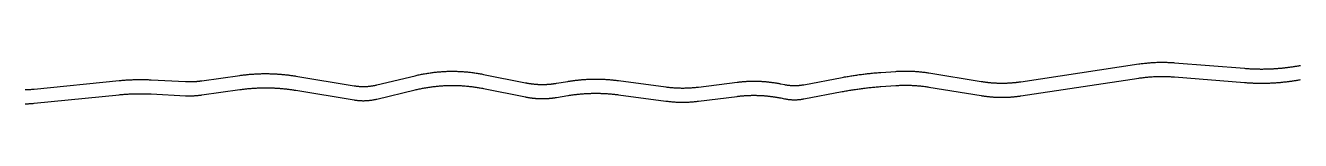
# Model space of a CAD drawing. Header units: millimetres. Extents: x 6583477 to 6601500, y 5540786 to 5543830.
# Drawn here: x 6592489 to 6601500, y 5542092 to 5542385 of the extents above; entities that cross this region are included whole.
import ezdxf

# ---------------------------------------------------------------- set-up
doc = ezdxf.new("R2010")
doc.units = ezdxf.units.MM
doc.header["$MEASUREMENT"] = 0

msp = doc.modelspace()

# ---------------------------------------------------------------- linework, layer by layer
at = {"flags": 128}
for points in [[(6592486.85499, 5542191.60584), (6592492.53317, 5542191.69003), (6592498.21134, 5542191.82028), (6592503.88951, 5542191.99659), (6592509.56768, 5542192.21896), (6592515.24586, 5542192.4874), (6592520.92403, 5542192.80189), (6592526.6022, 5542193.16244), (6592532.28038, 5542193.56904), (6592537.95855, 5542194.02171), (6592543.63672, 5542194.52044), (6592549.31489, 5542195.06523), (6593151.57775, 5542255.29152), (6593158.609, 5542255.97816), (6593165.64025, 5542256.63185), (6593172.6715, 5542257.25258), (6593179.70275, 5542257.84035), (6593186.734, 5542258.39516), (6593193.76525, 5542258.91701), (6593200.7965, 5542259.4059), (6593207.82775, 5542259.86183), (6593214.859, 5542260.28481), (6593221.89025, 5542260.67482), (6593228.9215, 5542261.03188), (6593235.95275, 5542261.35597), (6593242.984, 5542261.64711), (6593250.01525, 5542261.90529), (6593257.0465, 5542262.13051), (6593264.07775, 5542262.32277), (6593271.109, 5542262.48207), (6593278.14025, 5542262.60841), (6593285.1715, 5542262.7018), (6593292.20275, 5542262.76222), (6593299.234, 5542262.78969), (6593306.26525, 5542262.78419), (6593313.2965, 5542262.74574), (6593320.32775, 5542262.67433), (6593327.359, 5542262.56996), (6593334.39025, 5542262.43263), (6593341.4215, 5542262.26234), (6593348.45275, 5542262.0591), (6593355.484, 5542261.82289), (6593362.51525, 5542261.55373), (6593369.5465, 5542261.2516), (6593376.57775, 5542260.91652), (6593620.44922, 5542248.72294), (6593624.01172, 5542248.55539), (6593627.57422, 5542248.409), (6593631.13672, 5542248.28375), (6593634.69922, 5542248.17966), (6593638.26172, 5542248.09672), (6593641.82422, 5542248.03493), (6593645.38672, 5542247.9943), (6593648.94922, 5542247.97482), (6593652.51172, 5542247.97649), (6593656.07422, 5542247.99931), (6593659.63672, 5542248.04328), (6593663.19922, 5542248.10841), (6593666.76172, 5542248.19469), (6593670.32422, 5542248.30212), (6593673.88672, 5542248.4307), (6593677.44922, 5542248.58044), (6593681.01172, 5542248.75133), (6593684.57422, 5542248.94337), (6593688.13672, 5542249.15656), (6593691.69922, 5542249.39091), (6593695.26172, 5542249.64641), (6593698.82422, 5542249.92306), (6593702.38672, 5542250.22086), (6593705.94922, 5542250.53982), (6593709.51172, 5542250.87992), (6593713.07422, 5542251.24118), (6593716.63672, 5542251.62359), (6593720.19922, 5542252.02716), (6593723.76172, 5542252.45188), (6593727.32422, 5542252.89775), (6593730.88672, 5542253.36477), (6593734.44922, 5542253.85294), (6594003.91611, 5542291.57831), (6594010.11142, 5542292.43089), (6594016.30673, 5542293.25395), (6594022.50204, 5542294.04748), (6594028.69736, 5542294.81149), (6594034.89267, 5542295.54597), (6594041.08798, 5542296.25093), (6594047.28329, 5542296.92636), (6594053.47861, 5542297.57227), (6594059.67392, 5542298.18866), (6594065.86923, 5542298.77552), (6594072.06454, 5542299.33286), (6594078.25986, 5542299.86067), (6594084.45517, 5542300.35895), (6594090.65048, 5542300.82772), (6594096.84579, 5542301.26695), (6594103.04111, 5542301.67667), (6594109.23642, 5542302.05686), (6594115.43173, 5542302.40752), (6594121.62704, 5542302.72866), (6594127.82236, 5542303.02028), (6594134.01767, 5542303.28237), (6594140.21298, 5542303.51493), (6594146.40829, 5542303.71798), (6594152.60361, 5542303.89149), (6594158.79892, 5542304.03549), (6594164.99423, 5542304.14995), (6594171.18954, 5542304.2349), (6594177.38486, 5542304.29032), (6594183.58017, 5542304.31621), (6594189.77548, 5542304.31258), (6594195.97079, 5542304.27943), (6594202.16611, 5542304.21675), (6594208.36142, 5542304.12454), (6594214.55673, 5542304.00282), (6594220.75204, 5542303.85156), (6594226.94735, 5542303.67079), (6594233.14267, 5542303.46048), (6594239.33798, 5542303.22066), (6594245.53329, 5542302.95131), (6594251.7286, 5542302.65243), (6594257.92392, 5542302.32403), (6594264.11923, 5542301.96611), (6594270.31454, 5542301.57866), (6594276.50985, 5542301.16168), (6594282.70517, 5542300.71519), (6594288.90048, 5542300.23916), (6594295.09579, 5542299.73362), (6594301.2911, 5542299.19854), (6594307.48642, 5542298.63395), (6594313.68173, 5542298.03983), (6594319.87704, 5542297.41618), (6594326.07235, 5542296.76301), (6594332.26767, 5542296.08032), (6594338.46298, 5542295.3681), (6594344.65829, 5542294.62636), (6594350.8536, 5542293.85509), (6594357.04892, 5542293.05429), (6594363.24423, 5542292.22398), (6594369.43954, 5542291.36414), (6594375.63485, 5542290.47477), (6594381.83017, 5542289.55588), (6594388.02548, 5542288.60746), (6594394.22079, 5542287.62952), (6594400.4161, 5542286.62206), (6594810.88944, 5542218.89396), (6594815.95194, 5542218.09068), (6594821.01444, 5542217.35148), (6594826.07694, 5542216.67635), (6594831.13944, 5542216.06529), (6594836.20194, 5542215.5183), (6594841.26444, 5542215.03539), (6594846.32694, 5542214.61654), (6594851.38944, 5542214.26177), (6594856.45194, 5542213.97107), (6594861.51444, 5542213.74445), (6594866.57694, 5542213.58189), (6594871.63944, 5542213.48341), (6594876.70194, 5542213.449), (6594881.76444, 5542213.47867), (6594886.82694, 5542213.5724), (6594891.88944, 5542213.73021), (6594896.95194, 5542213.95209), (6594902.01444, 5542214.23804), (6594907.07694, 5542214.58807), (6594912.13944, 5542215.00216), (6594917.20194, 5542215.48033), (6594922.26444, 5542216.02257), (6594927.32694, 5542216.62889), (6594932.38944, 5542217.29927), (6594937.45194, 5542218.03373), (6594942.51444, 5542218.83226), (6594947.57694, 5542219.69486), (6594952.63944, 5542220.62154), (6594957.70194, 5542221.61229), (6594962.76444, 5542222.6671), (6594967.82694, 5542223.786), (6594972.88944, 5542224.96896), (6595241.67556, 5542289.47763), (6595249.23806, 5542291.26663), (6595256.80056, 5542293.00365), (6595264.36306, 5542294.68866), (6595271.92556, 5542296.32169), (6595279.48806, 5542297.90273), (6595287.05056, 5542299.43177), (6595294.61306, 5542300.90882), (6595302.17556, 5542302.33388), (6595309.73806, 5542303.70695), (6595317.30056, 5542305.02802), (6595324.86306, 5542306.2971), (6595332.42556, 5542307.51419), (6595339.98806, 5542308.67929), (6595347.55056, 5542309.7924), (6595355.11306, 5542310.85351), (6595362.67556, 5542311.86263), (6595370.23806, 5542312.81976), (6595377.80056, 5542313.7249), (6595385.36306, 5542314.57804), (6595392.92556, 5542315.37919), (6595400.48806, 5542316.12835), (6595408.05056, 5542316.82552), (6595415.61306, 5542317.4707), (6595423.17556, 5542318.06388), (6595430.73806, 5542318.60507), (6595438.30056, 5542319.09427), (6595445.86306, 5542319.53148), (6595453.42556, 5542319.91669), (6595460.98806, 5542320.24991), (6595468.55056, 5542320.53114), (6595476.11306, 5542320.76038), (6595483.67556, 5542320.93763), (6595491.23806, 5542321.06288), (6595498.80056, 5542321.13614), (6595506.36306, 5542321.15741), (6595513.92556, 5542321.12669), (6595521.48806, 5542321.04398), (6595529.05056, 5542320.90927), (6595536.61306, 5542320.72257), (6595544.17556, 5542320.48388), (6595551.73806, 5542320.1932), (6595559.30056, 5542319.85052), (6595566.86306, 5542319.45585), (6595574.42556, 5542319.00919), (6595581.98806, 5542318.51054), (6595589.55056, 5542317.95989), (6595597.11306, 5542317.35726), (6595604.67556, 5542316.70263), (6595612.23806, 5542315.99601), (6595619.80056, 5542315.23739), (6595627.36306, 5542314.42679), (6595634.92556, 5542313.56419), (6595642.48806, 5542312.6496), (6595650.05056, 5542311.68302), (6595657.61306, 5542310.66444), (6595665.17556, 5542309.59388), (6595672.73806, 5542308.47132), (6595680.30056, 5542307.29677), (6595687.86306, 5542306.07023), (6595695.42556, 5542304.79169), (6595702.98806, 5542303.46116), (6595710.55056, 5542302.07864), (6595718.11306, 5542300.64413), (6595725.67556, 5542299.15763), (6596021.67999, 5542239.95674), (6596025.10352, 5542239.2818), (6596028.52705, 5542238.6264), (6596031.95058, 5542237.99053), (6596035.3741, 5542237.37419), (6596038.79763, 5542236.77739), (6596042.22116, 5542236.20012), (6596045.64469, 5542235.64239), (6596049.06821, 5542235.10419), (6596052.49174, 5542234.58552), (6596055.91527, 5542234.08639), (6596059.3388, 5542233.6068), (6596062.76232, 5542233.14674), (6596066.18585, 5542232.70621), (6596069.60938, 5542232.28522), (6596073.03291, 5542231.88376), (6596076.45644, 5542231.50183), (6596079.87996, 5542231.13944), (6596083.30349, 5542230.79658), (6596086.72702, 5542230.47326), (6596090.15055, 5542230.16947), (6596093.57407, 5542229.88522), (6596096.9976, 5542229.6205), (6596100.42113, 5542229.37532), (6596103.84466, 5542229.14966), (6596107.26818, 5542228.94355), (6596110.69171, 5542228.75696), (6596114.11524, 5542228.58992), (6596117.53877, 5542228.4424), (6596120.96229, 5542228.31442), (6596124.38582, 5542228.20598), (6596127.80935, 5542228.11707), (6596131.23288, 5542228.04769), (6596134.6564, 5542227.99785), (6596138.07993, 5542227.96754), (6596141.50346, 5542227.95676), (6596144.92699, 5542227.96552), (6596148.35052, 5542227.99382), (6596151.77404, 5542228.04164), (6596155.19757, 5542228.10901), (6596158.6211, 5542228.1959), (6596162.04463, 5542228.30233), (6596165.46815, 5542228.4283), (6596168.89168, 5542228.5738), (6596172.31521, 5542228.73883), (6596175.73874, 5542228.9234), (6596179.16226, 5542229.1275), (6596182.58579, 5542229.35114), (6596186.00932, 5542229.59431), (6596189.43285, 5542229.85702), (6596192.85637, 5542230.13925), (6596196.2799, 5542230.44103), (6596199.70343, 5542230.76234), (6596203.12696, 5542231.10318), (6596206.55048, 5542231.46355), (6596209.97401, 5542231.84346), (6596213.39754, 5542232.24291), (6596216.82107, 5542232.66189), (6596220.24459, 5542233.1004), (6596223.66812, 5542233.55845), (6596227.09165, 5542234.03603), (6596230.51518, 5542234.53314), (6596233.93871, 5542235.04979), (6596237.36223, 5542235.58598), (6596240.78576, 5542236.1417), (6596321.15368, 5542249.41657), (6596326.74262, 5542250.32672), (6596332.33157, 5542251.21083), (6596337.92052, 5542252.06892), (6596343.50947, 5542252.90097), (6596349.09841, 5542253.707), (6596354.68736, 5542254.48699), (6596360.27631, 5542255.24096), (6596365.86526, 5542255.96889), (6596371.4542, 5542256.6708), (6596377.04315, 5542257.34667), (6596382.6321, 5542257.99651), (6596388.22105, 5542258.62033), (6596393.81, 5542259.21811), (6596399.39894, 5542259.78986), (6596404.98789, 5542260.33559), (6596410.57684, 5542260.85528), (6596416.16579, 5542261.34894), (6596421.75473, 5542261.81657), (6596427.34368, 5542262.25817), (6596432.93263, 5542262.67374), (6596438.52158, 5542263.06328), (6596444.11052, 5542263.42679), (6596449.69947, 5542263.76428), (6596455.28842, 5542264.07573), (6596460.87737, 5542264.36114), (6596466.46631, 5542264.62053), (6596472.05526, 5542264.85389), (6596477.64421, 5542265.06122), (6596483.23316, 5542265.24252), (6596488.8221, 5542265.39779), (6596494.41105, 5542265.52703), (6596500, 5542265.63023), (6596505.58895, 5542265.70741), (6596511.1779, 5542265.75856), (6596516.76684, 5542265.78368), (6596522.35579, 5542265.78276), (6596527.94474, 5542265.75582), (6596533.53369, 5542265.70285), (6596539.12263, 5542265.62384), (6596544.71158, 5542265.51881), (6596550.30053, 5542265.38774), (6596555.88948, 5542265.23065), (6596561.47842, 5542265.04752), (6596567.06737, 5542264.83837), (6596572.65632, 5542264.60318), (6596578.24527, 5542264.34196), (6596583.83421, 5542264.05472), (6596589.42316, 5542263.74144), (6596595.01211, 5542263.40213), (6596600.60106, 5542263.0368), (6596606.19, 5542262.64543), (6596611.77895, 5542262.22803), (6596617.3679, 5542261.7846), (6596622.95685, 5542261.31514), (6596628.5458, 5542260.81965), (6596634.13474, 5542260.29814), (6596639.72369, 5542259.75059), (6596645.31264, 5542259.17701), (6596650.90159, 5542258.5774), (6596656.49053, 5542257.95176), (6596662.07948, 5542257.30009), (6596667.66843, 5542256.62239), (6596673.25738, 5542255.91866), (6596678.84632, 5542255.18889), (6597013.38484, 5542210.72841), (6597020.6383, 5542209.79365), (6597027.89177, 5542208.91734), (6597035.14523, 5542208.0995), (6597042.39869, 5542207.34011), (6597049.65216, 5542206.63918), (6597056.90562, 5542205.99671), (6597064.15909, 5542205.4127), (6597071.41255, 5542204.88715), (6597078.66601, 5542204.42006), (6597085.91948, 5542204.01142), (6597093.17294, 5542203.66124), (6597100.4264, 5542203.36953), (6597107.67987, 5542203.13627), (6597114.93333, 5542202.96146), (6597122.1868, 5542202.84512), (6597129.44026, 5542202.78724), (6597136.69372, 5542202.78781), (6597143.94719, 5542202.84685), (6597151.20065, 5542202.96434), (6597158.45412, 5542203.14029), (6597165.70758, 5542203.3747), (6597172.96104, 5542203.66757), (6597180.21451, 5542204.01889), (6597187.46797, 5542204.42868), (6597194.72143, 5542204.89692), (6597201.9749, 5542205.42362), (6597209.22836, 5542206.00878), (6597216.48183, 5542206.6524), (6597223.73529, 5542207.35448), (6597230.98875, 5542208.11502), (6597238.24222, 5542208.93401), (6597245.49568, 5542209.81147), (6597518.3013, 5542243.91217), (6597523.12552, 5542244.50295), (6597527.94974, 5542245.06923), (6597532.77396, 5542245.61101), (6597537.59818, 5542246.12829), (6597542.4224, 5542246.62108), (6597547.24661, 5542247.08937), (6597552.07083, 5542247.53316), (6597556.89505, 5542247.95245), (6597561.71927, 5542248.34725), (6597566.54349, 5542248.71754), (6597571.36771, 5542249.06334), (6597576.19193, 5542249.38464), (6597581.01615, 5542249.68144), (6597585.84036, 5542249.95375), (6597590.66458, 5542250.20155), (6597595.4888, 5542250.42486), (6597600.31302, 5542250.62367), (6597605.13724, 5542250.79799), (6597609.96146, 5542250.9478), (6597614.78568, 5542251.07312), (6597619.6099, 5542251.17394), (6597624.43411, 5542251.25026), (6597629.25833, 5542251.30208), (6597634.08255, 5542251.3294), (6597638.90677, 5542251.33223), (6597643.73099, 5542251.31056), (6597648.55521, 5542251.26439), (6597653.37943, 5542251.19372), (6597658.20365, 5542251.09856), (6597663.02786, 5542250.97889), (6597667.85208, 5542250.83473), (6597672.6763, 5542250.66607), (6597677.50052, 5542250.47292), (6597682.32474, 5542250.25526), (6597687.14896, 5542250.01311), (6597691.97318, 5542249.74646), (6597696.7974, 5542249.45531), (6597701.62161, 5542249.13966), (6597706.44583, 5542248.79952), (6597711.27005, 5542248.43487), (6597716.09427, 5542248.04573), (6597720.91849, 5542247.63209), (6597725.74271, 5542247.19396), (6597730.56693, 5542246.73132), (6597735.39115, 5542246.24419), (6597740.21536, 5542245.73256), (6597745.03958, 5542245.19643), (6597749.8638, 5542244.6358), (6597754.68802, 5542244.05068), (6597759.51224, 5542243.44105), (6597764.33646, 5542242.80693), (6597769.16068, 5542242.14831), (6597773.9849, 5542241.4652), (6597778.80911, 5542240.75758), (6597783.63333, 5542240.02547), (6597788.45755, 5542239.26886), (6597793.28177, 5542238.48775), (6597798.10599, 5542237.68214), (6597802.93021, 5542236.85204), (6597807.75443, 5542235.99743), (6597812.57865, 5542235.11833), (6597817.40286, 5542234.21473), (6597822.22708, 5542233.28664), (6597827.0513, 5542232.33404), (6597853.74528, 5542226.99525), (6597858.00081, 5542226.17001), (6597862.25635, 5542225.39652), (6597866.51189, 5542224.67476), (6597870.76742, 5542224.00475), (6597875.02296, 5542223.38648), (6597879.2785, 5542222.81995), (6597883.53403, 5542222.30517), (6597887.78957, 5542221.84212), (6597892.04511, 5542221.43082), (6597896.30064, 5542221.07126), (6597900.55618, 5542220.76344), (6597904.81172, 5542220.50736), (6597909.06725, 5542220.30303), (6597913.32279, 5542220.15043), (6597917.57833, 5542220.04958), (6597921.83386, 5542220.00047), (6597926.0894, 5542220.0031), (6597930.34494, 5542220.05747), (6597934.60047, 5542220.16358), (6597938.85601, 5542220.32144), (6597943.11155, 5542220.53104), (6597947.36708, 5542220.79238), (6597951.62262, 5542221.10546), (6597955.87816, 5542221.47028), (6597960.13369, 5542221.88684), (6597964.38923, 5542222.35515), (6597968.64477, 5542222.8752), (6597972.9003, 5542223.44699), (6597977.15584, 5542224.07052), (6597981.41138, 5542224.74579), (6597985.66691, 5542225.4728), (6597989.92245, 5542226.25156), (6598260.84501, 5542277.47695), (6598269.40371, 5542279.07929), (6598277.96241, 5542280.64978), (6598286.52112, 5542282.18841), (6598295.07982, 5542283.6952), (6598303.63852, 5542285.17015), (6598312.19723, 5542286.61324), (6598320.75593, 5542288.02448), (6598329.31463, 5542289.40388), (6598337.87334, 5542290.75143), (6598346.43204, 5542292.06713), (6598354.99075, 5542293.35098), (6598363.54945, 5542294.60298), (6598372.10815, 5542295.82313), (6598380.66686, 5542297.01144), (6598389.22556, 5542298.1679), (6598397.78426, 5542299.2925), (6598406.34297, 5542300.38526), (6598414.90167, 5542301.44618), (6598423.46037, 5542302.47524), (6598432.01908, 5542303.47245), (6598440.57778, 5542304.43782), (6598449.13648, 5542305.37134), (6598457.69519, 5542306.27301), (6598466.25389, 5542307.14283), (6598474.81259, 5542307.9808), (6598483.3713, 5542308.78693), (6598491.93, 5542309.5612), (6598500.4887, 5542310.30363), (6598509.04741, 5542311.01421), (6598517.60611, 5542311.69294), (6598526.16481, 5542312.33982), (6598534.72352, 5542312.95485), (6598640.04382, 5542320.32728), (6598647.32306, 5542320.81033), (6598654.60229, 5542321.2404), (6598661.88153, 5542321.61747), (6598669.16076, 5542321.94156), (6598676.44, 5542322.21267), (6598683.71924, 5542322.43079), (6598690.99847, 5542322.59591), (6598698.27771, 5542322.70806), (6598705.55694, 5542322.76721), (6598712.83618, 5542322.77338), (6598720.11542, 5542322.72656), (6598727.39465, 5542322.62675), (6598734.67389, 5542322.47396), (6598741.95312, 5542322.26818), (6598749.23236, 5542322.00941), (6598756.51159, 5542321.69765), (6598763.79083, 5542321.33291), (6598771.07007, 5542320.91518), (6598778.3493, 5542320.44446), (6598785.62854, 5542319.92075), (6598792.90777, 5542319.34406), (6598800.18701, 5542318.71438), (6598807.46625, 5542318.03171), (6598814.74548, 5542317.29606), (6598822.02472, 5542316.50742), (6598829.30395, 5542315.66579), (6598836.58319, 5542314.77117), (6598843.86243, 5542313.82357), (6598851.14166, 5542312.82298), (6598858.4209, 5542311.7694), (6598865.70013, 5542310.66284), (6598872.97937, 5542309.50328), (6599242.8618, 5542249.23629), (6599247.26245, 5542248.53003), (6599251.66311, 5542247.84528), (6599256.06377, 5542247.18205), (6599260.46442, 5542246.54034), (6599264.86508, 5542245.92015), (6599269.26573, 5542245.32147), (6599273.66639, 5542244.74431), (6599278.06705, 5542244.18867), (6599282.4677, 5542243.65454), (6599286.86836, 5542243.14194), (6599291.26901, 5542242.65085), (6599295.66967, 5542242.18128), (6599300.07033, 5542241.73322), (6599304.47098, 5542241.30669), (6599308.87164, 5542240.90167), (6599313.27229, 5542240.51816), (6599317.67295, 5542240.15618), (6599322.0736, 5542239.81571), (6599326.47426, 5542239.49676), (6599330.87492, 5542239.19933), (6599335.27557, 5542238.92342), (6599339.67623, 5542238.66902), (6599344.07688, 5542238.43614), (6599348.47754, 5542238.22478), (6599352.8782, 5542238.03494), (6599357.27885, 5542237.86661), (6599361.67951, 5542237.7198), (6599366.08016, 5542237.59451), (6599370.48082, 5542237.49074), (6599374.88148, 5542237.40848), (6599379.28213, 5542237.34774), (6599383.68279, 5542237.30852), (6599388.08344, 5542237.29082), (6599392.4841, 5542237.29463), (6599396.88475, 5542237.31996), (6599401.28541, 5542237.36681), (6599405.68607, 5542237.43518), (6599410.08672, 5542237.52506), (6599414.48738, 5542237.63647), (6599418.88803, 5542237.76938), (6599423.28869, 5542237.92382), (6599427.68935, 5542238.09977), (6599432.09, 5542238.29725), (6599436.49066, 5542238.51624), (6599440.89131, 5542238.75674), (6599445.29197, 5542239.01877), (6599449.69263, 5542239.30231), (6599454.09328, 5542239.60737), (6599458.49394, 5542239.93394), (6599462.89459, 5542240.28204), (6599467.29525, 5542240.65165), (6599471.6959, 5542241.04278), (6599476.09656, 5542241.45543), (6599480.49722, 5542241.88959), (6599484.89787, 5542242.34527), (6599489.29853, 5542242.82247), (6599493.69918, 5542243.32119), (6599498.09984, 5542243.84142), (6599502.5005, 5542244.38318), (6599506.90115, 5542244.94644), (6599511.30181, 5542245.53123), (6599515.70246, 5542246.13754), (6599520.10312, 5542246.76536), (6599524.50378, 5542247.4147), (6600357.43981, 5542372.3551), (6600365.34606, 5542373.51262), (6600373.25231, 5542374.61332), (6600381.15856, 5542375.65719), (6600389.06481, 5542376.64424), (6600396.97106, 5542377.57446), (6600404.87731, 5542378.44785), (6600412.78356, 5542379.26442), (6600420.68981, 5542380.02416), (6600428.59606, 5542380.72708), (6600436.50231, 5542381.37317), (6600444.40856, 5542381.96243), (6600452.31481, 5542382.49487), (6600460.22106, 5542382.97048), (6600468.12731, 5542383.38926), (6600476.03356, 5542383.75122), (6600483.93981, 5542384.05635), (6600491.84606, 5542384.30466), (6600499.75231, 5542384.49614), (6600507.65856, 5542384.63079), (6600515.56481, 5542384.70862), (6600523.47106, 5542384.72962), (6600531.37731, 5542384.69379), (6600539.28356, 5542384.60114), (6600547.18981, 5542384.45166), (6600555.09606, 5542384.24536), (6600563.00231, 5542383.98223), (6600570.90856, 5542383.66227), (6600578.81481, 5542383.28549), (6600586.72106, 5542382.85188), (6600594.62731, 5542382.36145), (6600602.53356, 5542381.81419), (6600610.43981, 5542381.2101), (6601104.19458, 5542341.70972), (6601110.37904, 5542341.22771), (6601116.5635, 5542340.7712), (6601122.74796, 5542340.34019), (6601128.93242, 5542339.93468), (6601135.11688, 5542339.55467), (6601141.30134, 5542339.20015), (6601147.4858, 5542338.87113), (6601153.67026, 5542338.56761), (6601159.85472, 5542338.28959), (6601166.03918, 5542338.03707), (6601172.22364, 5542337.81005), (6601178.4081, 5542337.60852), (6601184.59256, 5542337.43249), (6601190.77702, 5542337.28196), (6601196.96148, 5542337.15693), (6601203.14594, 5542337.0574), (6601209.3304, 5542336.98337), (6601215.51486, 5542336.93483), (6601221.69932, 5542336.9118), (6601227.88378, 5542336.91426), (6601234.06824, 5542336.94222), (6601240.25269, 5542336.99567), (6601246.43715, 5542337.07463), (6601252.62161, 5542337.17909), (6601258.80607, 5542337.30904), (6601264.99053, 5542337.46449), (6601271.17499, 5542337.64544), (6601277.35945, 5542337.85189), (6601283.54391, 5542338.08383), (6601289.72837, 5542338.34128), (6601295.91283, 5542338.62422), (6601302.09729, 5542338.93266), (6601308.28175, 5542339.2666), (6601314.46621, 5542339.62604), (6601320.65067, 5542340.01098), (6601326.83513, 5542340.42141), (6601333.01959, 5542340.85735), (6601339.20405, 5542341.31878), (6601345.38851, 5542341.80571), (6601351.57297, 5542342.31814), (6601357.75743, 5542342.85606), (6601363.94189, 5542343.41949), (6601370.12635, 5542344.00841), (6601376.31081, 5542344.62283), (6601382.49527, 5542345.26276), (6601388.67973, 5542345.92817), (6601394.86419, 5542346.61909), (6601401.04865, 5542347.33551), (6601407.23311, 5542348.07742), (6601413.41756, 5542348.84483), (6601419.60202, 5542349.63774), (6601425.78648, 5542350.45615), (6601431.97094, 5542351.30006), (6601438.1554, 5542352.16946), (6601444.33986, 5542353.06437), (6601450.52432, 5542353.98477), (6601456.70878, 5542354.93067), (6601462.89324, 5542355.90207), (6601469.0777, 5542356.89897), (6601475.26216, 5542357.92136), (6601481.44662, 5542358.96926), (6601487.63108, 5542360.04265), (6601493.81554, 5542361.14154), (6601500, 5542362.26593)], [(6592486.85499, 5542091.60584), (6592492.53317, 5542091.69003), (6592498.21134, 5542091.82028), (6592503.88951, 5542091.99659), (6592509.56768, 5542092.21896), (6592515.24586, 5542092.4874), (6592520.92403, 5542092.80189), (6592526.6022, 5542093.16244), (6592532.28038, 5542093.56904), (6592537.95855, 5542094.02171), (6592543.63672, 5542094.52044), (6592549.31489, 5542095.06523), (6593151.57775, 5542155.29152), (6593158.609, 5542155.97816), (6593165.64025, 5542156.63185), (6593172.6715, 5542157.25258), (6593179.70275, 5542157.84035), (6593186.734, 5542158.39516), (6593193.76525, 5542158.91701), (6593200.7965, 5542159.4059), (6593207.82775, 5542159.86183), (6593214.859, 5542160.28481), (6593221.89025, 5542160.67482), (6593228.9215, 5542161.03188), (6593235.95275, 5542161.35597), (6593242.984, 5542161.64711), (6593250.01525, 5542161.90529), (6593257.0465, 5542162.13051), (6593264.07775, 5542162.32277), (6593271.109, 5542162.48207), (6593278.14025, 5542162.60841), (6593285.1715, 5542162.7018), (6593292.20275, 5542162.76222), (6593299.234, 5542162.78969), (6593306.26525, 5542162.78419), (6593313.2965, 5542162.74574), (6593320.32775, 5542162.67433), (6593327.359, 5542162.56996), (6593334.39025, 5542162.43263), (6593341.4215, 5542162.26234), (6593348.45275, 5542162.0591), (6593355.484, 5542161.82289), (6593362.51525, 5542161.55373), (6593369.5465, 5542161.2516), (6593376.57775, 5542160.91652), (6593620.44922, 5542148.72294), (6593624.01172, 5542148.55539), (6593627.57422, 5542148.409), (6593631.13672, 5542148.28375), (6593634.69922, 5542148.17966), (6593638.26172, 5542148.09672), (6593641.82422, 5542148.03493), (6593645.38672, 5542147.9943), (6593648.94922, 5542147.97482), (6593652.51172, 5542147.97649), (6593656.07422, 5542147.99931), (6593659.63672, 5542148.04328), (6593663.19922, 5542148.10841), (6593666.76172, 5542148.19469), (6593670.32422, 5542148.30212), (6593673.88672, 5542148.4307), (6593677.44922, 5542148.58044), (6593681.01172, 5542148.75133), (6593684.57422, 5542148.94337), (6593688.13672, 5542149.15656), (6593691.69922, 5542149.39091), (6593695.26172, 5542149.64641), (6593698.82422, 5542149.92306), (6593702.38672, 5542150.22086), (6593705.94922, 5542150.53982), (6593709.51172, 5542150.87992), (6593713.07422, 5542151.24118), (6593716.63672, 5542151.62359), (6593720.19922, 5542152.02716), (6593723.76172, 5542152.45188), (6593727.32422, 5542152.89775), (6593730.88672, 5542153.36477), (6593734.44922, 5542153.85294), (6594003.91611, 5542191.57831), (6594010.11142, 5542192.43089), (6594016.30673, 5542193.25395), (6594022.50204, 5542194.04748), (6594028.69736, 5542194.81149), (6594034.89267, 5542195.54597), (6594041.08798, 5542196.25093), (6594047.28329, 5542196.92636), (6594053.47861, 5542197.57227), (6594059.67392, 5542198.18866), (6594065.86923, 5542198.77552), (6594072.06454, 5542199.33286), (6594078.25986, 5542199.86067), (6594084.45517, 5542200.35895), (6594090.65048, 5542200.82772), (6594096.84579, 5542201.26695), (6594103.04111, 5542201.67667), (6594109.23642, 5542202.05686), (6594115.43173, 5542202.40752), (6594121.62704, 5542202.72866), (6594127.82236, 5542203.02028), (6594134.01767, 5542203.28237), (6594140.21298, 5542203.51493), (6594146.40829, 5542203.71798), (6594152.60361, 5542203.89149), (6594158.79892, 5542204.03549), (6594164.99423, 5542204.14995), (6594171.18954, 5542204.2349), (6594177.38486, 5542204.29032), (6594183.58017, 5542204.31621), (6594189.77548, 5542204.31258), (6594195.97079, 5542204.27943), (6594202.16611, 5542204.21675), (6594208.36142, 5542204.12454), (6594214.55673, 5542204.00282), (6594220.75204, 5542203.85156), (6594226.94735, 5542203.67079), (6594233.14267, 5542203.46048), (6594239.33798, 5542203.22066), (6594245.53329, 5542202.95131), (6594251.7286, 5542202.65243), (6594257.92392, 5542202.32403), (6594264.11923, 5542201.96611), (6594270.31454, 5542201.57866), (6594276.50985, 5542201.16168), (6594282.70517, 5542200.71519), (6594288.90048, 5542200.23916), (6594295.09579, 5542199.73362), (6594301.2911, 5542199.19854), (6594307.48642, 5542198.63395), (6594313.68173, 5542198.03983), (6594319.87704, 5542197.41618), (6594326.07235, 5542196.76301), (6594332.26767, 5542196.08032), (6594338.46298, 5542195.3681), (6594344.65829, 5542194.62636), (6594350.8536, 5542193.85509), (6594357.04892, 5542193.05429), (6594363.24423, 5542192.22398), (6594369.43954, 5542191.36414), (6594375.63485, 5542190.47477), (6594381.83017, 5542189.55588), (6594388.02548, 5542188.60746), (6594394.22079, 5542187.62952), (6594400.4161, 5542186.62206), (6594810.88944, 5542118.89396), (6594815.95194, 5542118.09068), (6594821.01444, 5542117.35148), (6594826.07694, 5542116.67635), (6594831.13944, 5542116.06529), (6594836.20194, 5542115.5183), (6594841.26444, 5542115.03539), (6594846.32694, 5542114.61654), (6594851.38944, 5542114.26177), (6594856.45194, 5542113.97107), (6594861.51444, 5542113.74445), (6594866.57694, 5542113.58189), (6594871.63944, 5542113.48341), (6594876.70194, 5542113.449), (6594881.76444, 5542113.47867), (6594886.82694, 5542113.5724), (6594891.88944, 5542113.73021), (6594896.95194, 5542113.95209), (6594902.01444, 5542114.23804), (6594907.07694, 5542114.58807), (6594912.13944, 5542115.00216), (6594917.20194, 5542115.48033), (6594922.26444, 5542116.02257), (6594927.32694, 5542116.62889), (6594932.38944, 5542117.29927), (6594937.45194, 5542118.03373), (6594942.51444, 5542118.83226), (6594947.57694, 5542119.69486), (6594952.63944, 5542120.62154), (6594957.70194, 5542121.61229), (6594962.76444, 5542122.6671), (6594967.82694, 5542123.786), (6594972.88944, 5542124.96896), (6595241.67556, 5542189.47763), (6595249.23806, 5542191.26663), (6595256.80056, 5542193.00365), (6595264.36306, 5542194.68866), (6595271.92556, 5542196.32169), (6595279.48806, 5542197.90273), (6595287.05056, 5542199.43177), (6595294.61306, 5542200.90882), (6595302.17556, 5542202.33388), (6595309.73806, 5542203.70695), (6595317.30056, 5542205.02802), (6595324.86306, 5542206.2971), (6595332.42556, 5542207.51419), (6595339.98806, 5542208.67929), (6595347.55056, 5542209.7924), (6595355.11306, 5542210.85351), (6595362.67556, 5542211.86263), (6595370.23806, 5542212.81976), (6595377.80056, 5542213.7249), (6595385.36306, 5542214.57804), (6595392.92556, 5542215.37919), (6595400.48806, 5542216.12835), (6595408.05056, 5542216.82552), (6595415.61306, 5542217.4707), (6595423.17556, 5542218.06388), (6595430.73806, 5542218.60507), (6595438.30056, 5542219.09427), (6595445.86306, 5542219.53148), (6595453.42556, 5542219.91669), (6595460.98806, 5542220.24991), (6595468.55056, 5542220.53114), (6595476.11306, 5542220.76038), (6595483.67556, 5542220.93763), (6595491.23806, 5542221.06288), (6595498.80056, 5542221.13614), (6595506.36306, 5542221.15741), (6595513.92556, 5542221.12669), (6595521.48806, 5542221.04398), (6595529.05056, 5542220.90927), (6595536.61306, 5542220.72257), (6595544.17556, 5542220.48388), (6595551.73806, 5542220.1932), (6595559.30056, 5542219.85052), (6595566.86306, 5542219.45585), (6595574.42556, 5542219.00919), (6595581.98806, 5542218.51054), (6595589.55056, 5542217.95989), (6595597.11306, 5542217.35726), (6595604.67556, 5542216.70263), (6595612.23806, 5542215.99601), (6595619.80056, 5542215.23739), (6595627.36306, 5542214.42679), (6595634.92556, 5542213.56419), (6595642.48806, 5542212.6496), (6595650.05056, 5542211.68302), (6595657.61306, 5542210.66444), (6595665.17556, 5542209.59388), (6595672.73806, 5542208.47132), (6595680.30056, 5542207.29677), (6595687.86306, 5542206.07023), (6595695.42556, 5542204.79169), (6595702.98806, 5542203.46116), (6595710.55056, 5542202.07864), (6595718.11306, 5542200.64413), (6595725.67556, 5542199.15763), (6596021.67999, 5542139.95674), (6596025.10352, 5542139.2818), (6596028.52705, 5542138.6264), (6596031.95058, 5542137.99053), (6596035.3741, 5542137.37419), (6596038.79763, 5542136.77739), (6596042.22116, 5542136.20012), (6596045.64469, 5542135.64239), (6596049.06821, 5542135.10419), (6596052.49174, 5542134.58552), (6596055.91527, 5542134.08639), (6596059.3388, 5542133.6068), (6596062.76232, 5542133.14674), (6596066.18585, 5542132.70621), (6596069.60938, 5542132.28522), (6596073.03291, 5542131.88376), (6596076.45644, 5542131.50183), (6596079.87996, 5542131.13944), (6596083.30349, 5542130.79658), (6596086.72702, 5542130.47326), (6596090.15055, 5542130.16947), (6596093.57407, 5542129.88522), (6596096.9976, 5542129.6205), (6596100.42113, 5542129.37532), (6596103.84466, 5542129.14966), (6596107.26818, 5542128.94355), (6596110.69171, 5542128.75696), (6596114.11524, 5542128.58992), (6596117.53877, 5542128.4424), (6596120.96229, 5542128.31442), (6596124.38582, 5542128.20598), (6596127.80935, 5542128.11707), (6596131.23288, 5542128.04769), (6596134.6564, 5542127.99785), (6596138.07993, 5542127.96754), (6596141.50346, 5542127.95676), (6596144.92699, 5542127.96552), (6596148.35052, 5542127.99382), (6596151.77404, 5542128.04164), (6596155.19757, 5542128.10901), (6596158.6211, 5542128.1959), (6596162.04463, 5542128.30233), (6596165.46815, 5542128.4283), (6596168.89168, 5542128.5738), (6596172.31521, 5542128.73883), (6596175.73874, 5542128.9234), (6596179.16226, 5542129.1275), (6596182.58579, 5542129.35114), (6596186.00932, 5542129.59431), (6596189.43285, 5542129.85702), (6596192.85637, 5542130.13925), (6596196.2799, 5542130.44103), (6596199.70343, 5542130.76234), (6596203.12696, 5542131.10318), (6596206.55048, 5542131.46355), (6596209.97401, 5542131.84346), (6596213.39754, 5542132.24291), (6596216.82107, 5542132.66189), (6596220.24459, 5542133.1004), (6596223.66812, 5542133.55845), (6596227.09165, 5542134.03603), (6596230.51518, 5542134.53314), (6596233.93871, 5542135.04979), (6596237.36223, 5542135.58598), (6596240.78576, 5542136.1417), (6596321.15368, 5542149.41657), (6596326.74262, 5542150.32672), (6596332.33157, 5542151.21083), (6596337.92052, 5542152.06892), (6596343.50947, 5542152.90097), (6596349.09841, 5542153.707), (6596354.68736, 5542154.48699), (6596360.27631, 5542155.24096), (6596365.86526, 5542155.96889), (6596371.4542, 5542156.6708), (6596377.04315, 5542157.34667), (6596382.6321, 5542157.99651), (6596388.22105, 5542158.62033), (6596393.81, 5542159.21811), (6596399.39894, 5542159.78986), (6596404.98789, 5542160.33559), (6596410.57684, 5542160.85528), (6596416.16579, 5542161.34894), (6596421.75473, 5542161.81657), (6596427.34368, 5542162.25817), (6596432.93263, 5542162.67374), (6596438.52158, 5542163.06328), (6596444.11052, 5542163.42679), (6596449.69947, 5542163.76428), (6596455.28842, 5542164.07573), (6596460.87737, 5542164.36114), (6596466.46631, 5542164.62053), (6596472.05526, 5542164.85389), (6596477.64421, 5542165.06122), (6596483.23316, 5542165.24252), (6596488.8221, 5542165.39779), (6596494.41105, 5542165.52703), (6596500, 5542165.63023), (6596505.58895, 5542165.70741), (6596511.1779, 5542165.75856), (6596516.76684, 5542165.78368), (6596522.35579, 5542165.78276), (6596527.94474, 5542165.75582), (6596533.53369, 5542165.70285), (6596539.12263, 5542165.62384), (6596544.71158, 5542165.51881), (6596550.30053, 5542165.38774), (6596555.88948, 5542165.23065), (6596561.47842, 5542165.04752), (6596567.06737, 5542164.83837), (6596572.65632, 5542164.60318), (6596578.24527, 5542164.34196), (6596583.83421, 5542164.05472), (6596589.42316, 5542163.74144), (6596595.01211, 5542163.40213), (6596600.60106, 5542163.0368), (6596606.19, 5542162.64543), (6596611.77895, 5542162.22803), (6596617.3679, 5542161.7846), (6596622.95685, 5542161.31514), (6596628.5458, 5542160.81965), (6596634.13474, 5542160.29814), (6596639.72369, 5542159.75059), (6596645.31264, 5542159.17701), (6596650.90159, 5542158.5774), (6596656.49053, 5542157.95176), (6596662.07948, 5542157.30009), (6596667.66843, 5542156.62239), (6596673.25738, 5542155.91866), (6596678.84632, 5542155.18889), (6597013.38484, 5542110.72841), (6597020.6383, 5542109.79365), (6597027.89177, 5542108.91734), (6597035.14523, 5542108.0995), (6597042.39869, 5542107.34011), (6597049.65216, 5542106.63918), (6597056.90562, 5542105.99671), (6597064.15909, 5542105.4127), (6597071.41255, 5542104.88715), (6597078.66601, 5542104.42006), (6597085.91948, 5542104.01142), (6597093.17294, 5542103.66124), (6597100.4264, 5542103.36953), (6597107.67987, 5542103.13627), (6597114.93333, 5542102.96146), (6597122.1868, 5542102.84512), (6597129.44026, 5542102.78724), (6597136.69372, 5542102.78781), (6597143.94719, 5542102.84685), (6597151.20065, 5542102.96434), (6597158.45412, 5542103.14029), (6597165.70758, 5542103.3747), (6597172.96104, 5542103.66757), (6597180.21451, 5542104.01889), (6597187.46797, 5542104.42868), (6597194.72143, 5542104.89692), (6597201.9749, 5542105.42362), (6597209.22836, 5542106.00878), (6597216.48183, 5542106.6524), (6597223.73529, 5542107.35448), (6597230.98875, 5542108.11502), (6597238.24222, 5542108.93401), (6597245.49568, 5542109.81147), (6597518.3013, 5542143.91217), (6597523.12552, 5542144.50295), (6597527.94974, 5542145.06923), (6597532.77396, 5542145.61101), (6597537.59818, 5542146.12829), (6597542.4224, 5542146.62108), (6597547.24661, 5542147.08937), (6597552.07083, 5542147.53316), (6597556.89505, 5542147.95245), (6597561.71927, 5542148.34725), (6597566.54349, 5542148.71754), (6597571.36771, 5542149.06334), (6597576.19193, 5542149.38464), (6597581.01615, 5542149.68144), (6597585.84036, 5542149.95375), (6597590.66458, 5542150.20155), (6597595.4888, 5542150.42486), (6597600.31302, 5542150.62367), (6597605.13724, 5542150.79799), (6597609.96146, 5542150.9478), (6597614.78568, 5542151.07312), (6597619.6099, 5542151.17394), (6597624.43411, 5542151.25026), (6597629.25833, 5542151.30208), (6597634.08255, 5542151.3294), (6597638.90677, 5542151.33223), (6597643.73099, 5542151.31056), (6597648.55521, 5542151.26439), (6597653.37943, 5542151.19372), (6597658.20365, 5542151.09856), (6597663.02786, 5542150.97889), (6597667.85208, 5542150.83473), (6597672.6763, 5542150.66607), (6597677.50052, 5542150.47292), (6597682.32474, 5542150.25526), (6597687.14896, 5542150.01311), (6597691.97318, 5542149.74646), (6597696.7974, 5542149.45531), (6597701.62161, 5542149.13966), (6597706.44583, 5542148.79952), (6597711.27005, 5542148.43487), (6597716.09427, 5542148.04573), (6597720.91849, 5542147.63209), (6597725.74271, 5542147.19396), (6597730.56693, 5542146.73132), (6597735.39115, 5542146.24419), (6597740.21536, 5542145.73256), (6597745.03958, 5542145.19643), (6597749.8638, 5542144.6358), (6597754.68802, 5542144.05068), (6597759.51224, 5542143.44105), (6597764.33646, 5542142.80693), (6597769.16068, 5542142.14831), (6597773.9849, 5542141.4652), (6597778.80911, 5542140.75758), (6597783.63333, 5542140.02547), (6597788.45755, 5542139.26886), (6597793.28177, 5542138.48775), (6597798.10599, 5542137.68214), (6597802.93021, 5542136.85204), (6597807.75443, 5542135.99743), (6597812.57865, 5542135.11833), (6597817.40286, 5542134.21473), (6597822.22708, 5542133.28664), (6597827.0513, 5542132.33404), (6597853.74528, 5542126.99525), (6597858.00081, 5542126.17001), (6597862.25635, 5542125.39652), (6597866.51189, 5542124.67476), (6597870.76742, 5542124.00475), (6597875.02296, 5542123.38648), (6597879.2785, 5542122.81995), (6597883.53403, 5542122.30517), (6597887.78957, 5542121.84212), (6597892.04511, 5542121.43082), (6597896.30064, 5542121.07126), (6597900.55618, 5542120.76344), (6597904.81172, 5542120.50736), (6597909.06725, 5542120.30303), (6597913.32279, 5542120.15043), (6597917.57833, 5542120.04958), (6597921.83386, 5542120.00047), (6597926.0894, 5542120.0031), (6597930.34494, 5542120.05747), (6597934.60047, 5542120.16358), (6597938.85601, 5542120.32144), (6597943.11155, 5542120.53104), (6597947.36708, 5542120.79238), (6597951.62262, 5542121.10546), (6597955.87816, 5542121.47028), (6597960.13369, 5542121.88684), (6597964.38923, 5542122.35515), (6597968.64477, 5542122.8752), (6597972.9003, 5542123.44699), (6597977.15584, 5542124.07052), (6597981.41138, 5542124.74579), (6597985.66691, 5542125.4728), (6597989.92245, 5542126.25156), (6598260.84501, 5542177.47695), (6598269.40371, 5542179.07929), (6598277.96241, 5542180.64978), (6598286.52112, 5542182.18841), (6598295.07982, 5542183.6952), (6598303.63852, 5542185.17015), (6598312.19723, 5542186.61324), (6598320.75593, 5542188.02448), (6598329.31463, 5542189.40388), (6598337.87334, 5542190.75143), (6598346.43204, 5542192.06713), (6598354.99075, 5542193.35098), (6598363.54945, 5542194.60298), (6598372.10815, 5542195.82313), (6598380.66686, 5542197.01144), (6598389.22556, 5542198.1679), (6598397.78426, 5542199.2925), (6598406.34297, 5542200.38526), (6598414.90167, 5542201.44618), (6598423.46037, 5542202.47524), (6598432.01908, 5542203.47245), (6598440.57778, 5542204.43782), (6598449.13648, 5542205.37134), (6598457.69519, 5542206.27301), (6598466.25389, 5542207.14283), (6598474.81259, 5542207.9808), (6598483.3713, 5542208.78693), (6598491.93, 5542209.5612), (6598500.4887, 5542210.30363), (6598509.04741, 5542211.01421), (6598517.60611, 5542211.69294), (6598526.16481, 5542212.33982), (6598534.72352, 5542212.95485), (6598640.04382, 5542220.32728), (6598647.32306, 5542220.81033), (6598654.60229, 5542221.2404), (6598661.88153, 5542221.61747), (6598669.16076, 5542221.94156), (6598676.44, 5542222.21267), (6598683.71924, 5542222.43079), (6598690.99847, 5542222.59591), (6598698.27771, 5542222.70806), (6598705.55694, 5542222.76721), (6598712.83618, 5542222.77338), (6598720.11542, 5542222.72656), (6598727.39465, 5542222.62675), (6598734.67389, 5542222.47396), (6598741.95312, 5542222.26818), (6598749.23236, 5542222.00941), (6598756.51159, 5542221.69765), (6598763.79083, 5542221.33291), (6598771.07007, 5542220.91518), (6598778.3493, 5542220.44446), (6598785.62854, 5542219.92075), (6598792.90777, 5542219.34406), (6598800.18701, 5542218.71438), (6598807.46625, 5542218.03171), (6598814.74548, 5542217.29606), (6598822.02472, 5542216.50742), (6598829.30395, 5542215.66579), (6598836.58319, 5542214.77117), (6598843.86243, 5542213.82357), (6598851.14166, 5542212.82298), (6598858.4209, 5542211.7694), (6598865.70013, 5542210.66284), (6598872.97937, 5542209.50328), (6599242.8618, 5542149.23629), (6599247.26245, 5542148.53003), (6599251.66311, 5542147.84528), (6599256.06377, 5542147.18205), (6599260.46442, 5542146.54034), (6599264.86508, 5542145.92015), (6599269.26573, 5542145.32147), (6599273.66639, 5542144.74431), (6599278.06705, 5542144.18867), (6599282.4677, 5542143.65454), (6599286.86836, 5542143.14194), (6599291.26901, 5542142.65085), (6599295.66967, 5542142.18128), (6599300.07033, 5542141.73322), (6599304.47098, 5542141.30669), (6599308.87164, 5542140.90167), (6599313.27229, 5542140.51816), (6599317.67295, 5542140.15618), (6599322.0736, 5542139.81571), (6599326.47426, 5542139.49676), (6599330.87492, 5542139.19933), (6599335.27557, 5542138.92342), (6599339.67623, 5542138.66902), (6599344.07688, 5542138.43614), (6599348.47754, 5542138.22478), (6599352.8782, 5542138.03494), (6599357.27885, 5542137.86661), (6599361.67951, 5542137.7198), (6599366.08016, 5542137.59451), (6599370.48082, 5542137.49074), (6599374.88148, 5542137.40848), (6599379.28213, 5542137.34774), (6599383.68279, 5542137.30852), (6599388.08344, 5542137.29082), (6599392.4841, 5542137.29463), (6599396.88475, 5542137.31996), (6599401.28541, 5542137.36681), (6599405.68607, 5542137.43518), (6599410.08672, 5542137.52506), (6599414.48738, 5542137.63647), (6599418.88803, 5542137.76938), (6599423.28869, 5542137.92382), (6599427.68935, 5542138.09977), (6599432.09, 5542138.29725), (6599436.49066, 5542138.51624), (6599440.89131, 5542138.75674), (6599445.29197, 5542139.01877), (6599449.69263, 5542139.30231), (6599454.09328, 5542139.60737), (6599458.49394, 5542139.93394), (6599462.89459, 5542140.28204), (6599467.29525, 5542140.65165), (6599471.6959, 5542141.04278), (6599476.09656, 5542141.45543), (6599480.49722, 5542141.88959), (6599484.89787, 5542142.34527), (6599489.29853, 5542142.82247), (6599493.69918, 5542143.32119), (6599498.09984, 5542143.84142), (6599502.5005, 5542144.38318), (6599506.90115, 5542144.94644), (6599511.30181, 5542145.53123), (6599515.70246, 5542146.13754), (6599520.10312, 5542146.76536), (6599524.50378, 5542147.4147), (6600357.43981, 5542272.3551), (6600365.34606, 5542273.51262), (6600373.25231, 5542274.61332), (6600381.15856, 5542275.65719), (6600389.06481, 5542276.64424), (6600396.97106, 5542277.57446), (6600404.87731, 5542278.44785), (6600412.78356, 5542279.26442), (6600420.68981, 5542280.02416), (6600428.59606, 5542280.72708), (6600436.50231, 5542281.37317), (6600444.40856, 5542281.96243), (6600452.31481, 5542282.49487), (6600460.22106, 5542282.97048), (6600468.12731, 5542283.38926), (6600476.03356, 5542283.75122), (6600483.93981, 5542284.05635), (6600491.84606, 5542284.30466), (6600499.75231, 5542284.49614), (6600507.65856, 5542284.63079), (6600515.56481, 5542284.70862), (6600523.47106, 5542284.72962), (6600531.37731, 5542284.69379), (6600539.28356, 5542284.60114), (6600547.18981, 5542284.45166), (6600555.09606, 5542284.24536), (6600563.00231, 5542283.98223), (6600570.90856, 5542283.66227), (6600578.81481, 5542283.28549), (6600586.72106, 5542282.85188), (6600594.62731, 5542282.36145), (6600602.53356, 5542281.81419), (6600610.43981, 5542281.2101), (6601104.19458, 5542241.70972), (6601110.37904, 5542241.22771), (6601116.5635, 5542240.7712), (6601122.74796, 5542240.34019), (6601128.93242, 5542239.93468), (6601135.11688, 5542239.55467), (6601141.30134, 5542239.20015), (6601147.4858, 5542238.87113), (6601153.67026, 5542238.56761), (6601159.85472, 5542238.28959), (6601166.03918, 5542238.03707), (6601172.22364, 5542237.81005), (6601178.4081, 5542237.60852), (6601184.59256, 5542237.43249), (6601190.77702, 5542237.28196), (6601196.96148, 5542237.15693), (6601203.14594, 5542237.0574), (6601209.3304, 5542236.98337), (6601215.51486, 5542236.93483), (6601221.69932, 5542236.9118), (6601227.88378, 5542236.91426), (6601234.06824, 5542236.94222), (6601240.25269, 5542236.99567), (6601246.43715, 5542237.07463), (6601252.62161, 5542237.17909), (6601258.80607, 5542237.30904), (6601264.99053, 5542237.46449), (6601271.17499, 5542237.64544), (6601277.35945, 5542237.85189), (6601283.54391, 5542238.08383), (6601289.72837, 5542238.34128), (6601295.91283, 5542238.62422), (6601302.09729, 5542238.93266), (6601308.28175, 5542239.2666), (6601314.46621, 5542239.62604), (6601320.65067, 5542240.01098), (6601326.83513, 5542240.42141), (6601333.01959, 5542240.85735), (6601339.20405, 5542241.31878), (6601345.38851, 5542241.80571), (6601351.57297, 5542242.31814), (6601357.75743, 5542242.85606), (6601363.94189, 5542243.41949), (6601370.12635, 5542244.00841), (6601376.31081, 5542244.62283), (6601382.49527, 5542245.26276), (6601388.67973, 5542245.92817), (6601394.86419, 5542246.61909), (6601401.04865, 5542247.33551), (6601407.23311, 5542248.07742), (6601413.41756, 5542248.84483), (6601419.60202, 5542249.63774), (6601425.78648, 5542250.45615), (6601431.97094, 5542251.30006), (6601438.1554, 5542252.16946), (6601444.33986, 5542253.06437), (6601450.52432, 5542253.98477), (6601456.70878, 5542254.93067), (6601462.89324, 5542255.90207), (6601469.0777, 5542256.89897), (6601475.26216, 5542257.92136), (6601481.44662, 5542258.96926), (6601487.63108, 5542260.04265), (6601493.81554, 5542261.14154), (6601500, 5542262.26593)]]:
    msp.add_lwpolyline(points, dxfattribs=at)

doc.saveas('drawing.dxf')
